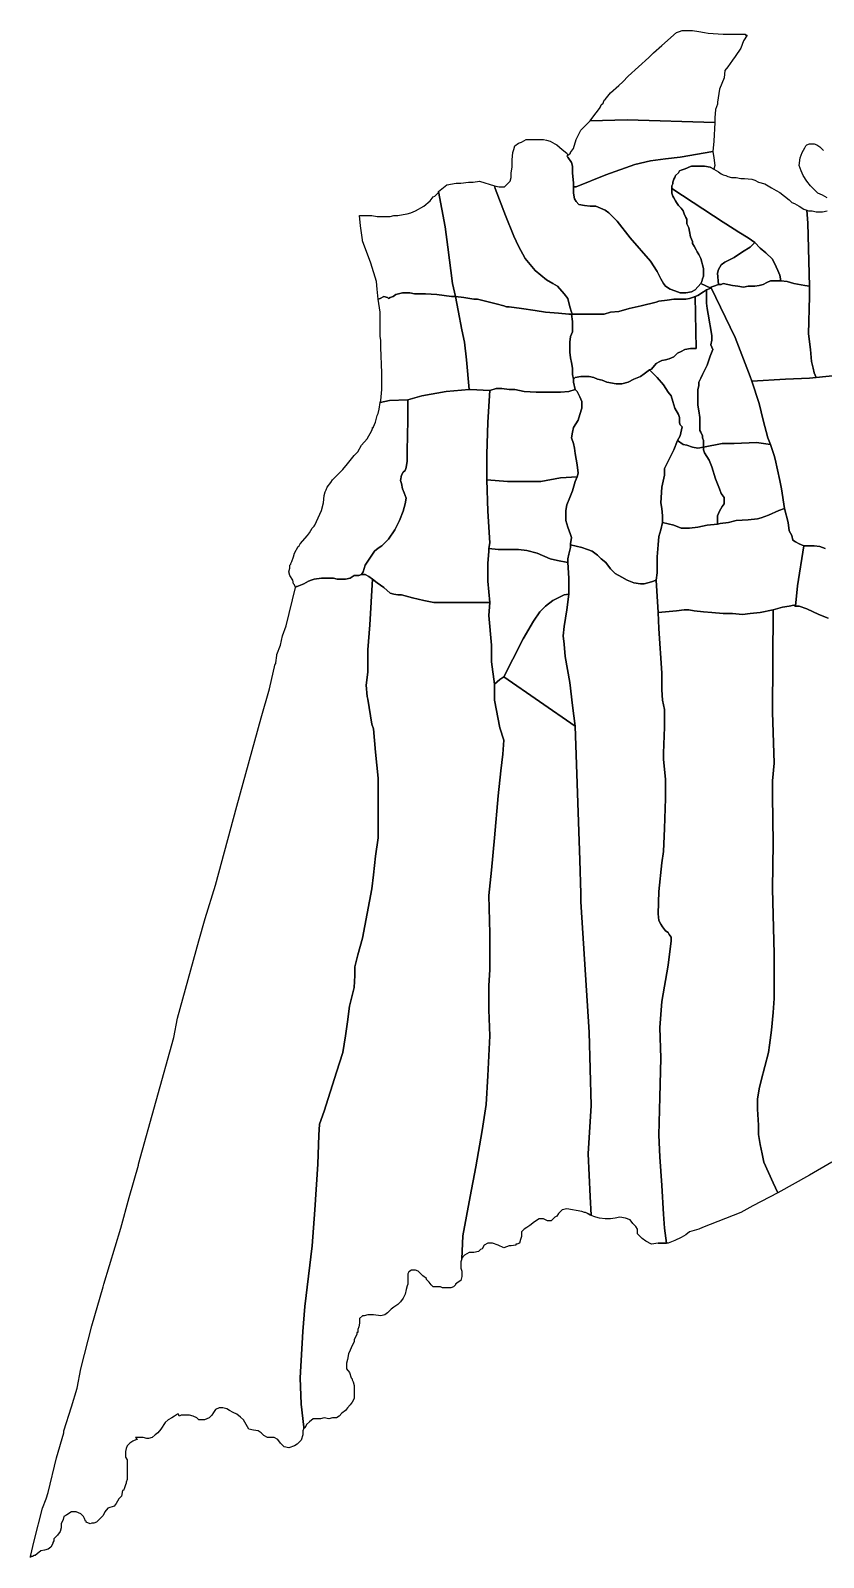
# Model space of a CAD drawing. Extents: x 50 to 241, y 15 to 190.
# Drawn here: x 50.5 to 122.7, y 15.1 to 154.2 of the extents above; entities that cross this region are included whole.
import ezdxf

# ---------------------------------------------------------------- set-up
doc = ezdxf.new("R2010")
doc.units = 0
doc.layers.add('URANGA', color=7, linetype='CONTINUOUS')

msp = doc.modelspace()

# ---------------------------------------------------------------- linework, layer by layer
at = {"layer": 'URANGA', "color": 2}
for points in [[(112.780466, 145.789248), (112.695796, 144.095749), (112.611126, 143.164327), (109.647676, 142.656278), (108.292953, 142.486927), (106.938233, 142.317579), (105.498844, 141.978881), (102.874075, 141.047456), (100.164632, 139.946683), (99.910621, 139.946683), (99.910621, 140.285382), (99.825951, 141.216807), (99.825951, 141.80953), (99.741281, 142.148228), (99.402604, 142.656278), (99.317933, 142.740951), (99.402604, 142.825629), (99.656614, 142.994976), (99.656614, 143.079653), (99.910621, 143.418352), (100.164632, 144.2651), (100.587983, 145.111847), (101.011334, 145.535223), (101.434681, 145.958595), (104.821482, 146.043273), (112.780466, 145.789248), (104.821482, 146.043273), (101.434681, 145.958595), (101.688692, 146.297297), (102.281383, 147.059368), (102.366053, 147.228719), (102.450724, 147.39807), (102.620064, 147.567417), (102.704734, 147.821442), (102.789404, 147.906116), (103.297422, 148.498842), (104.059454, 149.176239), (104.398135, 149.514937), (104.906152, 150.022987), (106.768893, 151.716482), (107.192244, 152.139858), (107.954276, 152.817258), (109.308995, 154.002705), (109.563006, 154.087378), (109.817016, 154.172056), (110.071023, 154.172056), (110.409704, 154.172056), (110.748385, 154.172056), (111.341076, 154.087378), (111.849094, 154.002705), (112.187775, 153.918031), (113.542494, 153.833354), (114.219856, 153.833354), (114.727877, 153.833354), (115.066554, 153.833354), (115.574576, 153.833354), (115.574576, 153.74868), (115.743916, 153.74868), (115.405235, 153.240631), (115.151225, 152.563234), (114.643207, 151.80116), (114.389196, 151.462461), (113.965845, 150.869735), (113.711835, 150.531036), (113.627165, 149.853639), (113.203817, 148.837541), (113.034477, 147.652094), (113.034477, 147.482743), (112.865136, 146.974694), (112.780466, 146.21262), (112.780466, 145.789248)], [(99.402604, 142.825629), (99.317933, 142.740951), (99.402604, 142.656278), (99.741281, 142.148228), (99.825951, 141.80953), (99.825951, 141.216807), (99.910621, 140.285382), (99.910621, 139.946683), (99.910621, 139.35396), (99.995291, 138.845911), (100.164632, 138.591886), (100.418642, 138.337862), (100.926664, 138.253188), (101.434681, 138.168514), (101.942702, 138.168514), (102.366053, 137.999163), (102.789404, 137.829812), (103.128082, 137.575787), (103.890113, 136.813717), (105.075493, 135.289569), (106.938233, 133.172697), (107.530925, 132.241276), (107.869605, 131.563876), (108.123616, 131.140503), (108.292953, 130.886479), (108.716304, 130.632454), (109.139655, 130.463103), (109.647676, 130.293756), (110.155694, 130.293756), (110.663715, 130.378429), (111.002396, 130.547777), (111.510417, 131.140503), (112.441785, 130.717128), (112.018434, 130.547777), (111.764424, 130.378429), (111.256406, 130.039731), (111.002396, 129.955054), (110.748385, 129.87038), (110.494374, 129.785706), (110.155694, 129.701029), (109.901683, 129.701029), (109.647676, 129.701029), (109.054985, 129.701029), (108.462293, 129.616355), (107.700265, 129.531681), (107.446255, 129.447004), (106.091535, 129.108306), (104.990822, 128.854281), (104.059454, 128.600256), (103.297422, 128.515583), (102.704734, 128.346232), (102.281383, 128.346232), (100.418642, 128.346232), (99.825951, 128.346232), (99.741281, 128.515583), (99.571944, 129.023632), (99.402604, 129.785706), (99.063923, 130.209078), (98.471232, 130.886479), (98.047881, 131.140503), (97.455193, 131.479202), (96.43915, 132.32595), (95.507782, 133.426722), (94.91509, 134.527495), (94.491743, 135.45892), (93.729711, 137.321763), (92.798343, 139.777336), (92.713672, 140.031357), (93.13702, 139.946683), (93.645041, 139.946683), (94.068392, 140.370059), (94.153062, 140.454733), (94.237732, 140.793431), (94.237732, 141.216807), (94.322403, 141.724856), (94.322403, 142.402253), (94.407073, 143.079653), (94.491743, 143.333678), (94.57641, 143.672377), (94.91509, 143.926401), (95.169101, 144.011075), (95.592452, 144.2651), (96.26981, 144.2651), (96.947172, 144.2651), (97.031842, 144.2651), (97.201182, 144.2651), (97.455193, 144.180426), (97.793873, 144.095749), (98.217221, 143.841724), (98.386561, 143.75705), (98.894582, 143.333678), (99.317933, 142.994976), (99.402604, 142.825629)], [(123.025539, 138.930585), (122.602188, 139.184609), (122.178837, 139.35396), (121.840156, 139.692659), (121.501479, 140.031357), (121.162798, 140.454733), (120.824117, 140.962782), (120.654777, 141.386154), (120.570106, 141.640179), (120.485436, 141.894204), (120.570106, 142.571604), (120.739447, 143.079653), (120.993457, 143.503026), (121.078128, 143.672377), (121.162798, 143.75705), (121.416808, 143.841724), (121.586149, 143.841724), (121.840156, 143.841724), (122.094166, 143.75705), (122.348177, 143.587703), (122.686858, 143.249001)], [(112.695796, 141.555505), (112.357115, 141.724856), (111.849094, 141.80953), (111.595087, 141.80953), (111.341076, 141.80953), (111.002396, 141.80953), (110.663715, 141.80953), (110.409704, 141.724856), (110.240364, 141.640179), (109.986353, 141.555505), (109.732346, 141.470832), (109.563006, 141.386154), (109.478336, 141.216807), (109.224325, 140.962782), (109.139655, 140.793431), (109.054985, 140.624084), (108.970314, 140.370059), (108.970314, 140.200708), (108.885644, 140.031357), (108.885644, 139.777336), (108.885644, 139.607985), (108.885644, 139.35396), (108.970314, 139.099936), (109.054985, 138.930585), (109.224325, 138.67656), (109.308995, 138.507212), (109.478336, 138.253188), (109.732346, 137.999163), (109.901683, 137.745138), (109.986353, 137.491114), (110.155694, 137.152415), (110.240364, 136.983064), (110.240364, 136.559692), (110.409704, 136.22099), (110.494374, 135.882292), (110.579045, 135.374242), (110.748385, 134.95087), (110.748385, 134.781519), (110.917725, 134.527495), (111.087066, 134.188796), (111.171736, 134.019445), (111.341076, 133.765421), (111.425747, 133.596073), (111.510417, 133.426722), (111.595087, 133.088024), (111.679754, 132.833999), (111.764424, 132.495301), (111.764424, 132.241276), (111.764424, 132.071925), (111.764424, 131.8179), (111.679754, 131.563876), (111.595087, 131.309851), (111.510417, 131.140503), (111.002396, 130.547777), (110.663715, 130.378429), (110.155694, 130.293756), (109.647676, 130.293756), (109.139655, 130.463103), (108.716304, 130.632454), (108.292953, 130.886479), (108.123616, 131.140503), (107.869605, 131.563876), (107.530925, 132.241276), (106.938233, 133.172697), (105.075493, 135.289569), (103.890113, 136.813717), (103.128082, 137.575787), (102.789404, 137.829812), (102.366053, 137.999163), (101.942702, 138.168514), (101.434681, 138.168514), (100.926664, 138.253188), (100.418642, 138.337861), (100.164632, 138.591886), (99.995292, 138.845911), (99.910621, 139.35396), (99.910621, 139.946683), (100.164632, 139.946683), (102.874075, 141.047456), (105.498844, 141.978881), (106.938233, 142.317579), (108.292953, 142.486927), (109.647676, 142.656278), (112.611126, 143.164327), (112.695796, 142.571604), (112.780466, 141.894204), (112.695796, 141.555505)], [(92.713672, 140.031357), (92.798343, 139.777336), (93.729711, 137.321763), (94.491743, 135.45892), (94.91509, 134.527495), (95.507782, 133.426722), (96.43915, 132.32595), (97.455193, 131.479202), (98.047881, 131.140503), (98.471232, 130.886479), (99.063923, 130.209078), (99.402604, 129.785706), (99.571944, 129.023632), (99.741281, 128.515583), (99.825951, 128.346232), (99.741281, 128.346232), (99.487274, 128.346232), (98.555902, 128.430909), (97.370523, 128.515583), (96.43915, 128.684934), (95.169101, 128.854281), (94.068392, 129.023632), (93.814381, 129.023632), (93.560371, 129.108306), (92.883009, 129.277657), (91.52829, 129.616355), (91.189609, 129.701029), (90.850932, 129.701029), (89.91956, 129.87038), (89.157531, 129.955054), (88.903521, 131.140503), (88.48017, 134.442821), (88.226159, 136.305667), (87.633471, 139.523311), (87.633471, 139.438634), (87.633471, 139.523311), (88.3955, 140.116034), (89.242202, 140.285382), (89.665549, 140.285382), (90.342911, 140.370059), (90.766261, 140.370059), (91.358949, 140.454733), (92.713672, 140.031357)], [(112.695796, 141.555505), (113.119147, 141.301481), (113.373154, 141.13213), (113.542494, 141.047456), (113.796505, 140.962782), (113.965845, 140.878108), (114.304526, 140.793431), (114.727877, 140.793431), (115.151225, 140.708757), (115.489905, 140.708757), (116.167267, 140.624084), (116.421277, 140.539406), (116.759955, 140.370059), (117.352646, 140.200708), (117.945337, 139.86201), (118.368688, 139.607985), (118.707366, 139.438634), (119.130717, 139.099936), (119.554068, 138.761237), (119.808078, 138.507212), (120.062089, 138.422539), (120.485436, 138.168514), (120.908787, 137.914489), (121.162798, 137.829812), (121.247468, 136.644366), (121.416808, 130.886479), (120.993457, 130.971152), (119.977419, 131.140503), (119.384727, 131.309851), (118.792036, 131.394528), (118.707366, 131.902574), (118.538025, 132.32595), (118.368688, 132.664648), (118.030008, 133.342048), (117.437316, 133.934771), (116.929295, 134.358147), (116.421277, 134.866193), (115.828586, 135.289569), (114.981888, 135.797618), (113.796505, 136.559692), (113.542494, 136.72904), (110.833055, 138.507212), (108.885644, 139.777336), (108.885644, 140.031357), (108.970314, 140.200708), (108.970314, 140.370059), (109.054985, 140.624084), (109.139655, 140.793431), (109.224325, 140.962782), (109.478336, 141.216807), (109.563006, 141.386154), (109.732346, 141.470832), (109.986353, 141.555505), (110.240364, 141.640179), (110.409704, 141.724856), (110.663715, 141.80953), (111.002396, 141.80953), (111.341076, 141.80953), (111.595087, 141.80953), (111.849094, 141.80953), (112.357115, 141.724856), (112.695796, 141.555505)], [(89.157531, 129.955054), (89.072861, 129.955054), (88.818851, 129.955054), (87.464131, 130.124405), (86.448089, 130.209078), (85.43205, 130.209078), (85.008699, 130.293756), (84.670018, 130.293756), (84.331341, 130.293756), (83.99266, 130.209078), (83.738649, 130.124405), (83.484639, 129.955054), (83.230628, 129.87038), (83.061288, 129.785706), (82.976618, 129.87038), (82.637937, 129.955054), (82.29926, 129.785706), (82.129919, 129.701029), (82.045249, 130.632454), (81.960579, 131.309851), (81.452558, 133.00335), (80.690529, 135.035544), (80.690529, 135.120218), (80.521189, 136.390341), (80.436519, 137.321763), (80.521189, 137.321763), (80.85987, 137.321763), (81.113877, 137.321763), (81.537228, 137.321763), (82.045249, 137.237089), (82.55327, 137.237089), (83.230628, 137.237089), (83.569309, 137.321763), (83.90799, 137.321763), (84.416007, 137.40644), (84.754688, 137.491114), (85.093369, 137.575787), (85.51672, 137.745138), (86.278748, 138.168514), (86.87144, 138.67656), (87.12545, 139.015262), (87.294791, 139.099936), (87.633471, 139.438634), (87.633471, 139.523311), (88.226159, 136.305667), (88.48017, 134.442821), (88.903521, 131.140503), (89.157531, 129.955054), (89.411542, 128.684934), (89.750219, 126.906761), (90.00423, 125.805988), (90.17357, 124.197166), (90.427581, 121.487572), (88.310829, 121.318221), (86.109408, 120.894849), (84.839358, 120.556151), (83.145958, 120.471473), (82.29926, 120.302126), (82.38393, 120.471473), (82.4686, 121.487572), (82.4686, 121.741597), (82.4686, 122.927043), (82.4686, 123.01172), (82.38393, 125.297939), (82.38393, 125.382613), (82.38393, 125.975339), (82.29926, 126.314038), (82.29926, 128.515583), (82.129919, 129.701029), (82.29926, 129.785706), (82.637937, 129.955054), (82.976618, 129.87038), (83.061288, 129.785706), (83.230628, 129.87038), (83.484639, 129.955054), (83.738649, 130.124405), (83.99266, 130.209078), (84.331341, 130.293756), (84.670018, 130.293756), (85.008699, 130.293756), (85.43205, 130.209078), (86.448089, 130.209078), (87.464131, 130.124405), (88.818851, 129.955054), (89.072861, 129.955054), (89.157531, 129.955054)], [(116.421277, 134.866193), (116.336607, 134.781519), (115.997927, 134.442821), (115.320565, 134.019445), (114.558537, 133.511396), (113.711835, 133.088024), (113.373154, 132.833999), (113.119147, 132.410623), (113.034477, 132.071925), (113.119147, 131.055826), (112.695796, 130.886479), (112.441785, 130.801801), (112.441785, 130.717128), (111.510417, 131.140503), (111.595087, 131.309851), (111.679754, 131.563876), (111.764424, 131.8179), (111.764424, 132.071925), (111.764424, 132.241276), (111.764424, 132.495301), (111.679754, 132.833999), (111.595087, 133.088024), (111.510417, 133.426722), (111.425747, 133.596073), (111.341076, 133.765421), (111.171736, 134.019445), (111.087066, 134.188796), (110.917725, 134.527495), (110.748385, 134.781519), (110.748385, 134.95087), (110.579045, 135.374242), (110.494374, 135.882292), (110.409704, 136.22099), (110.240364, 136.559692), (110.240364, 136.983064), (110.155694, 137.152415), (109.986353, 137.491114), (109.901683, 137.745138), (109.732346, 137.999163), (109.478336, 138.253188), (109.308995, 138.507212), (109.224325, 138.67656), (109.054985, 138.930585), (108.970314, 139.099936), (108.885644, 139.35396), (108.885644, 139.607985), (108.885644, 139.777336), (110.833055, 138.507212), (113.542494, 136.72904), (113.796505, 136.559692), (114.981888, 135.797618), (115.828586, 135.289569), (116.421277, 134.866193)], [(123.787567, 122.757696), (122.009496, 122.588345), (121.840156, 123.01172), (121.755489, 123.435092), (121.586149, 124.027815), (121.501479, 125.128591), (121.332138, 126.568062), (121.416808, 129.955054), (121.416808, 130.886479), (121.247468, 136.644366), (121.162798, 137.829812), (121.332138, 137.745138), (121.670819, 137.745138), (122.009496, 137.660465), (122.348177, 137.660465), (122.602188, 137.660465), (123.025539, 137.745138)], [(118.792036, 131.394528), (118.284018, 131.394528), (118.030008, 131.394528), (117.860667, 131.394528), (117.521986, 131.225177), (117.183306, 131.055826), (116.844625, 130.971152), (116.421277, 130.886479), (115.828586, 130.886479), (115.405235, 130.801801), (114.897218, 130.886479), (114.389196, 130.971152), (113.965845, 131.055826), (113.542494, 131.140503), (113.373154, 131.055826), (113.119147, 131.055826), (113.034477, 132.071925), (113.119147, 132.410623), (113.373154, 132.833999), (113.711835, 133.088024), (114.558537, 133.511396), (115.320565, 134.019445), (115.997927, 134.442821), (116.336607, 134.781519), (116.421277, 134.866193), (116.929295, 134.358147), (117.437316, 133.934771), (118.030008, 133.342048), (118.368688, 132.664648), (118.538025, 132.32595), (118.707366, 131.902574), (118.792036, 131.394528)], [(116.167267, 122.249646), (116.844625, 120.217449), (117.183306, 118.693304), (117.606657, 117.084482), (117.860667, 116.491759), (116.590618, 116.661106), (114.558537, 116.576433), (113.457824, 116.576433), (111.764424, 116.237734), (111.764424, 116.576433), (111.764424, 116.830457), (111.679754, 117.084482), (111.679754, 117.253833), (111.510417, 117.592531), (111.425747, 117.761879), (111.425747, 118.269928), (111.425747, 118.947329), (111.341076, 119.540052), (111.256406, 120.048101), (111.256406, 120.725498), (111.256406, 121.487572), (111.341076, 121.82627), (111.341076, 122.164972), (111.425747, 122.33432), (111.510417, 122.503671), (111.679754, 122.842369), (112.103105, 123.689117), (112.357115, 124.535865), (112.611126, 125.128591), (112.441785, 125.551964), (112.526456, 125.975339), (112.526456, 126.398711), (112.187775, 128.346232), (112.103105, 128.854281), (112.018434, 129.362331), (112.018434, 129.87038), (112.018434, 130.547777), (112.441785, 130.717128), (112.441785, 130.801801), (114.643207, 126.229364), (115.997926, 122.673018), (116.167267, 122.249646)], [(118.792036, 131.394528), (119.384727, 131.309851), (119.977419, 131.140503), (120.993457, 130.971152), (121.416808, 130.886479), (121.416808, 129.955054), (121.332138, 126.568062), (121.501479, 125.128591), (121.586149, 124.027815), (121.755489, 123.435092), (121.840156, 123.01172), (122.009496, 122.588345), (121.416808, 122.503671), (119.215387, 122.418997), (116.167267, 122.249646), (115.997927, 122.673018), (114.643207, 126.229364), (112.441785, 130.801801), (112.695796, 130.886479), (113.119147, 131.055826), (113.373154, 131.055826), (113.542494, 131.140503), (113.965845, 131.055826), (114.389196, 130.971152), (114.897217, 130.886479), (115.405235, 130.801801), (115.828586, 130.886479), (116.421277, 130.886479), (116.844625, 130.971152), (117.183306, 131.055826), (117.521986, 131.225177), (117.860667, 131.394528), (118.030008, 131.394528), (118.284018, 131.394528), (118.792036, 131.394528)], [(99.741281, 128.346232), (99.825951, 127.668835), (99.825951, 126.73741), (99.656614, 126.314038), (99.571944, 125.805988), (99.571944, 125.382613), (99.571944, 124.874567), (99.656614, 124.366517), (99.741281, 123.943142), (99.825951, 123.435092), (99.825951, 122.842369), (99.910621, 122.418997), (99.910621, 122.164972), (100.079962, 121.487572), (99.487274, 121.318221), (98.725242, 121.233547), (97.793873, 121.233547), (96.523821, 121.233547), (95.423112, 121.318221), (94.57641, 121.487572), (94.068392, 121.487572), (93.39103, 121.572246), (92.883009, 121.572246), (92.290321, 121.402898), (90.512251, 121.487572), (90.427581, 121.487572), (90.17357, 124.197166), (90.00423, 125.805988), (89.750219, 126.906761), (89.411542, 128.684934), (89.157531, 129.955054), (89.91956, 129.87038), (90.850932, 129.701029), (91.189609, 129.701029), (91.52829, 129.616355), (92.883009, 129.277657), (93.560371, 129.108306), (93.814381, 129.023632), (94.068392, 129.023632), (95.169101, 128.854281), (96.43915, 128.684934), (97.370523, 128.515583), (98.555902, 128.430909), (99.487274, 128.346232), (99.741281, 128.346232), (99.741281, 128.346232)], [(106.853563, 123.265745), (106.345546, 122.927043), (106.006865, 122.673018), (105.414173, 122.418997), (104.906152, 122.164972), (104.313464, 121.995621), (103.805443, 121.995621), (102.958745, 122.164972), (102.535394, 122.33432), (102.112043, 122.418997), (101.773362, 122.588345), (101.350015, 122.673018), (100.926664, 122.673018), (100.587983, 122.673018), (100.079962, 122.588345), (99.910621, 122.418997), (99.825951, 122.842369), (99.825951, 123.435092), (99.741281, 123.943142), (99.656614, 124.366517), (99.571944, 124.874567), (99.571944, 125.382613), (99.571944, 125.805988), (99.656614, 126.314038), (99.825951, 126.73741), (99.825951, 127.668835), (99.741281, 128.346232), (99.825951, 128.346232), (100.418642, 128.346232), (102.281383, 128.346232), (102.704734, 128.346232), (103.297422, 128.515583), (104.059454, 128.600256), (104.990822, 128.854281), (106.091535, 129.108306), (107.446255, 129.447004), (107.700265, 129.531681), (108.462293, 129.616355), (109.054985, 129.701029), (109.647676, 129.701029), (109.901683, 129.701029), (110.155694, 129.701029), (110.494374, 129.785706), (110.748385, 129.87038), (111.002396, 129.955054), (111.087066, 125.213265), (110.917725, 125.213265), (110.579045, 125.213265), (110.071023, 125.128592), (109.732346, 124.959241), (109.393665, 124.78989), (109.054985, 124.451191), (108.631634, 124.28184), (108.292953, 124.197166), (107.954276, 124.112493), (107.784935, 124.027815), (107.446255, 123.858468), (107.022904, 123.350419), (106.853563, 123.265745)], [(111.764424, 116.237734), (111.256406, 116.153057), (110.748385, 116.237734), (110.240364, 116.407082), (109.901683, 116.491759), (109.393665, 116.830457), (109.647676, 117.253833), (109.817016, 118.100581), (109.647676, 118.269928), (109.563006, 118.439279), (109.563006, 118.947329), (109.478336, 119.201353), (109.139655, 119.794076), (108.970314, 120.3868), (108.800974, 120.894849), (108.546963, 121.233547), (108.123616, 121.910948), (107.530925, 122.588345), (106.853563, 123.265745), (107.022904, 123.350419), (107.446254, 123.858468), (107.784935, 124.027815), (107.954276, 124.112493), (108.292953, 124.197166), (108.631634, 124.28184), (109.054985, 124.451191), (109.393665, 124.78989), (109.732346, 124.959241), (110.071023, 125.128591), (110.579045, 125.213265), (110.917725, 125.213265), (111.087066, 125.213265), (111.002396, 129.955054), (111.256406, 130.039731), (111.764424, 130.378429), (112.018434, 130.547777), (112.018434, 129.87038), (112.018434, 129.362331), (112.103105, 128.854281), (112.187775, 128.346232), (112.526456, 126.398711), (112.526456, 125.975339), (112.441785, 125.551964), (112.611126, 125.128591), (112.357115, 124.535865), (112.103105, 123.689117), (111.679754, 122.842369), (111.510417, 122.503671), (111.425747, 122.33432), (111.341076, 122.164972), (111.341076, 121.82627), (111.256406, 121.487572), (111.256406, 120.725498), (111.256406, 120.048101), (111.341076, 119.540052), (111.425747, 118.947329), (111.425747, 118.269928), (111.425747, 117.761879), (111.510417, 117.592531), (111.679754, 117.253833), (111.679754, 117.084482), (111.764424, 116.830457), (111.764424, 116.576433), (111.764424, 116.237734), (111.764424, 115.98371), (111.849094, 115.729685), (112.272445, 115.052284), (112.526456, 114.459561), (112.865136, 113.358789), (113.203817, 112.427367), (113.373154, 112.003992), (113.627165, 111.665293), (113.627165, 111.411269), (113.627165, 111.07257), (113.457824, 110.818545), (113.203817, 110.39517), (113.034477, 109.971798), (113.034477, 109.463748), (113.034477, 109.209724), (112.103105, 109.12505), (111.256406, 108.955699), (110.494374, 108.871025), (110.240364, 108.871025), (109.732346, 108.871025), (109.054985, 109.12505), (108.038946, 109.379071), (108.038946, 109.548422), (108.038946, 109.971798), (107.954276, 110.649194), (107.869605, 111.157244), (107.954276, 112.596715), (108.208283, 113.697487), (108.208283, 114.290214), (108.631634, 115.136962), (109.054985, 115.98371), (109.393665, 116.830457), (109.901683, 116.491759), (110.240364, 116.407082), (110.748385, 116.237734), (111.256406, 116.153057), (111.764424, 116.237734)], [(109.393665, 116.830457), (109.054985, 115.98371), (108.631634, 115.136962), (108.208283, 114.290214), (108.208283, 113.697487), (107.954276, 112.596715), (107.869605, 111.157244), (107.954276, 110.649194), (108.038946, 109.971798), (108.038946, 109.548422), (108.038946, 109.379071), (107.869605, 108.701674), (107.700265, 108.108951), (107.615595, 107.346877), (107.530925, 106.246104), (107.530925, 104.806634), (107.446255, 104.129233), (107.022904, 103.959886), (106.684223, 103.875209), (106.345546, 103.790535), (106.006865, 103.790535), (105.414173, 103.875209), (104.821482, 104.129233), (104.313464, 104.383258), (103.720773, 104.721956), (103.297422, 105.145332), (102.874075, 105.738055), (102.450724, 106.076754), (102.112043, 106.415455), (101.604022, 106.754154), (101.180674, 106.923501), (100.672653, 107.092852), (99.656614, 107.346877), (99.656614, 107.431551), (99.741281, 108.024274), (99.656614, 108.278299), (99.402604, 108.955699), (99.233263, 109.548422), (99.233263, 109.971798), (99.233263, 110.479847), (99.317933, 110.987893), (99.571944, 111.665293), (99.825951, 112.258016), (100.079962, 113.104764), (100.249302, 113.52814), (100.333972, 113.866838), (100.249302, 114.628912), (100.079962, 115.645011), (99.995292, 116.153057), (99.910621, 116.576433), (99.741281, 117.084482), (99.825951, 117.592531), (99.910621, 118.015904), (100.333972, 118.693304), (100.503313, 119.201353), (100.672653, 119.794076), (100.672653, 120.3868), (100.503313, 120.810175), (100.249302, 121.318221), (100.079962, 121.487572), (99.910621, 122.164972), (99.910621, 122.418997), (100.079962, 122.588345), (100.587983, 122.673018), (100.926664, 122.673018), (101.350015, 122.673018), (101.773362, 122.588345), (102.112043, 122.418997), (102.535394, 122.33432), (102.958745, 122.164972), (103.805443, 121.995621), (104.313464, 121.995621), (104.906152, 122.164972), (105.414173, 122.418997), (106.006865, 122.673018), (106.345545, 122.927043), (106.853563, 123.265745), (107.530925, 122.588345), (108.123616, 121.910948), (108.546963, 121.233547), (108.800974, 120.894849), (108.970314, 120.3868), (109.139655, 119.794076), (109.478336, 119.201353), (109.563006, 118.947329), (109.563006, 118.439279), (109.647676, 118.269928), (109.817016, 118.100581), (109.647676, 117.253833), (109.393665, 116.830457)], [(122.856198, 107.008179), (122.348177, 107.177526), (121.840156, 107.262203), (121.332138, 107.262203), (121.078128, 107.262203), (120.908787, 107.262203), (120.485436, 107.431551), (120.146755, 107.600902), (119.892748, 107.770253), (119.808078, 108.193625), (119.554068, 108.617), (119.469397, 109.379071), (119.130717, 110.649194), (118.876706, 112.427367), (118.707366, 113.189441), (118.284018, 115.136962), (118.199348, 115.47566), (117.860667, 116.491759), (117.606657, 117.084482), (117.183306, 118.693304), (116.844625, 120.217449), (116.167267, 122.249646), (119.215387, 122.418997), (121.416808, 122.503671), (122.009496, 122.588345), (123.787567, 122.757696)], [(92.290321, 121.402898), (92.120981, 118.523953), (92.036311, 115.560334), (92.036311, 113.782165), (92.036311, 113.274115), (92.120981, 110.39517), (92.290321, 107.516228), (92.205651, 107.008179), (92.205651, 106.754154), (92.120981, 105.653381), (92.120981, 104.04456), (92.290321, 102.097039), (91.7823, 102.097039), (90.935602, 102.097039), (90.17357, 102.097039), (89.411542, 102.097039), (88.64951, 102.097039), (87.887478, 102.097039), (87.21012, 102.097039), (86.278748, 102.266387), (85.262709, 102.520411), (84.246671, 102.774436), (83.90799, 102.774436), (83.569309, 102.85911), (83.230628, 102.943787), (82.637937, 103.451836), (82.045249, 103.875209), (81.621898, 104.213907), (81.283217, 104.467932), (80.944537, 104.637283), (80.605859, 104.637283), (80.7752, 104.891307), (80.944537, 105.48403), (81.537228, 106.415455), (81.791239, 106.754154), (81.960579, 106.923501), (82.214589, 107.092852), (82.4686, 107.262203), (83.061288, 107.854926), (83.653979, 108.701674), (84.07733, 109.548422), (84.416007, 110.39517), (84.585348, 111.07257), (84.670018, 111.58062), (84.500678, 112.088665), (84.331341, 112.427367), (84.246671, 112.935417), (84.162, 113.189441), (84.246671, 113.697487), (84.416007, 113.951512), (84.585348, 114.120863), (84.670018, 114.374888), (84.754688, 114.967611), (84.754688, 115.899036), (84.839358, 118.693304), (84.839358, 120.556151), (86.109408, 120.894849), (88.310829, 121.318221), (90.427581, 121.487572), (90.512251, 121.487572), (92.290321, 121.402898)], [(100.079962, 121.487572), (100.249302, 121.318221), (100.503313, 120.810175), (100.672653, 120.3868), (100.672653, 119.794076), (100.503313, 119.201353), (100.333972, 118.693304), (99.910621, 118.015904), (99.825951, 117.592531), (99.741281, 117.084482), (99.910621, 116.576433), (99.995292, 116.153057), (100.079962, 115.645011), (100.249302, 114.628912), (100.333972, 113.866838), (100.249302, 113.52814), (98.725242, 113.443463), (96.947172, 113.104764), (95.253771, 113.104764), (93.899052, 113.104764), (92.036311, 113.274115), (92.036311, 113.782165), (92.036311, 115.560334), (92.120981, 118.523953), (92.290321, 121.402898), (92.883009, 121.572246), (93.39103, 121.572246), (94.068392, 121.487572), (94.57641, 121.487572), (95.423112, 121.318221), (96.523821, 121.233547), (97.793874, 121.233547), (98.725242, 121.233547), (99.487274, 121.318221), (100.079962, 121.487572)], [(80.605859, 104.637283), (80.351849, 104.552609), (79.928498, 104.552609), (79.589817, 104.298584), (79.16647, 104.213907), (78.912459, 104.213907), (78.658448, 104.213907), (78.404438, 104.213907), (78.065757, 104.298584), (77.557736, 104.298584), (76.965048, 104.298584), (76.287686, 104.213907), (76.033676, 104.129233), (75.779669, 104.044559), (75.356318, 103.790535), (74.763626, 103.53651), (74.678956, 103.53651), (74.594286, 103.451836), (74.509616, 103.705861), (74.424946, 103.790535), (74.340275, 104.129233), (74.086268, 104.552609), (74.001598, 104.891307), (74.086268, 105.230006), (74.086268, 105.48403), (74.170935, 105.568704), (74.170935, 105.653381), (74.255605, 105.822729), (74.424946, 106.246104), (74.509616, 106.584803), (74.848297, 107.177526), (74.932967, 107.262203), (75.017637, 107.431551), (75.694999, 108.193625), (75.864335, 108.447649), (76.118346, 108.871025), (76.287686, 109.040373), (76.372357, 109.12505), (76.965048, 110.479847), (77.134388, 111.157244), (77.219059, 111.834644), (77.303729, 112.173343), (77.388399, 112.34269), (77.473069, 112.596715), (77.811746, 113.02009), (77.981087, 113.274115), (78.489108, 113.782165), (78.912459, 114.205537), (79.335806, 114.713586), (79.928498, 115.47566), (80.267179, 115.814359), (80.605859, 116.407082), (81.113877, 116.999808), (81.537228, 117.761879), (81.621898, 117.93123), (81.621898, 118.015904), (81.706568, 118.015904), (81.706568, 118.100581), (81.875909, 118.523953), (82.045249, 119.116676), (82.129919, 119.286027), (82.214589, 119.709403), (82.29926, 120.302126), (83.145958, 120.471473), (84.839358, 120.556151), (84.839358, 118.693304), (84.754688, 115.899036), (84.754688, 114.967611), (84.670018, 114.374888), (84.585348, 114.120863), (84.416007, 113.951512), (84.246671, 113.697487), (84.162, 113.189441), (84.246671, 112.935417), (84.331341, 112.427367), (84.500678, 112.088665), (84.670018, 111.58062), (84.585348, 111.07257), (84.416007, 110.39517), (84.07733, 109.548422), (83.653979, 108.701674), (83.061288, 107.854926), (82.4686, 107.262203), (82.214589, 107.092852), (81.960579, 106.923501), (81.791238, 106.754154), (81.537228, 106.415455), (80.944537, 105.48403), (80.7752, 104.891307), (80.605859, 104.637283)], [(117.860667, 116.491759), (118.199348, 115.47566), (118.284018, 115.136962), (118.707366, 113.189441), (118.876706, 112.427367), (119.130717, 110.649194), (118.622695, 110.479847), (117.691327, 110.056471), (117.013965, 109.802447), (116.675288, 109.717773), (115.828586, 109.633096), (114.727877, 109.548422), (114.050516, 109.379071), (113.288487, 109.294397), (113.034477, 109.209724), (113.034477, 109.463748), (113.034477, 109.971798), (113.203817, 110.39517), (113.457824, 110.818545), (113.627165, 111.07257), (113.627165, 111.411269), (113.627165, 111.665293), (113.373154, 112.003992), (113.203817, 112.427367), (112.865136, 113.358789), (112.526456, 114.459561), (112.272445, 115.052284), (111.849094, 115.729685), (111.764424, 115.98371), (111.764424, 116.237734), (113.457824, 116.576433), (114.558537, 116.576433), (116.590618, 116.661106), (117.860667, 116.491759)], [(99.656614, 107.346877), (99.656614, 107.092852), (99.487274, 106.500129), (99.402604, 106.076754), (99.402604, 105.738055), (98.471232, 105.907406), (97.793873, 106.076754), (96.608491, 106.584803), (95.677122, 106.838828), (94.91509, 106.923501), (94.237732, 106.923501), (93.05235, 106.923501), (92.205651, 107.008179), (92.290321, 107.516228), (92.120981, 110.39517), (92.036311, 113.274115), (93.899052, 113.104764), (95.253771, 113.104764), (96.947172, 113.104764), (98.725242, 113.443463), (100.249302, 113.52814), (100.079962, 113.104764), (99.825951, 112.258016), (99.571944, 111.665293), (99.317933, 110.987893), (99.233263, 110.479847), (99.233263, 109.971798), (99.233263, 109.548422), (99.402604, 108.955699), (99.656614, 108.278299), (99.741281, 108.024274), (99.656614, 107.431551), (99.656614, 107.346877)], [(120.908787, 107.262203), (120.316096, 103.621184), (120.146755, 101.758337), (119.977419, 101.843014), (119.554068, 101.758337), (118.961376, 101.673664), (118.114678, 101.419639), (116.929295, 101.165614), (115.997926, 101.08094), (115.320565, 100.996267), (114.389196, 101.08094), (113.542494, 101.08094), (112.526456, 101.165614), (111.764424, 101.250291), (110.917725, 101.334965), (110.409704, 101.419639), (109.986353, 101.419639), (109.308995, 101.334965), (107.615595, 101.165614), (107.446254, 104.129233), (107.530925, 104.806634), (107.530925, 106.246104), (107.615595, 107.346877), (107.700265, 108.108951), (107.869605, 108.701674), (108.038946, 109.379071), (109.054985, 109.12505), (109.732346, 108.871025), (110.240364, 108.871025), (110.494374, 108.871025), (111.256406, 108.955699), (112.103105, 109.12505), (113.034477, 109.209724), (113.288487, 109.294397), (114.050516, 109.379071), (114.727877, 109.548422), (115.828586, 109.633096), (116.675288, 109.717773), (117.013965, 109.802447), (117.691327, 110.056471), (118.622695, 110.479847), (119.130717, 110.649195), (119.469397, 109.379071), (119.554068, 108.617), (119.808078, 108.193625), (119.892748, 107.770253), (120.146755, 107.600902), (120.485436, 107.431551), (120.908787, 107.262203)], [(107.446254, 104.129233), (107.615595, 101.165614), (107.700265, 99.726143), (107.954276, 95.661752), (107.954276, 94.137603), (108.038946, 93.206182), (108.208283, 92.359434), (108.208283, 90.750612), (108.123616, 88.379716), (108.123616, 87.786993), (108.292953, 86.00882), (108.292953, 84.230651), (108.208283, 81.521057), (108.123616, 79.404185), (107.954276, 78.388087), (107.700265, 75.763169), (107.615595, 73.730972), (107.700265, 73.138249), (107.869605, 72.79955), (108.038946, 72.545526), (108.292953, 72.206827), (108.546963, 72.037476), (108.631634, 71.868125), (108.800974, 71.614101), (108.800974, 71.275402), (108.546963, 69.073857), (107.954276, 65.77154), (107.784935, 63.400644), (107.869605, 60.606376), (107.784935, 57.050033), (107.700265, 53.578365), (107.784935, 51.630845), (107.954276, 49.005924), (108.123616, 46.381003), (108.208283, 45.110883), (108.377623, 43.756086), (108.123616, 43.756086), (107.615595, 43.756086), (107.022904, 43.671409), (106.514882, 43.925434), (106.176205, 44.179458), (105.837524, 44.518157), (105.752854, 44.602834), (105.752854, 45.026206), (105.583514, 45.280231), (105.329503, 45.534255), (105.075493, 45.872954), (104.652145, 46.042305), (104.144124, 46.126979), (103.720773, 46.042305), (103.297422, 45.957631), (103.212752, 45.957631), (102.789404, 45.957631), (102.281383, 46.042305), (101.942702, 46.126979), (101.434681, 46.29633), (101.180674, 46.46568), (101.350015, 46.381003), (101.519351, 46.29633), (101.434681, 47.989825), (101.265344, 51.884869), (101.519351, 56.287959), (101.350015, 62.977272), (100.587983, 74.831744), (100.587983, 75.593818), (100.503313, 78.642111), (100.079962, 90.835286), (99.825951, 92.698133), (99.571944, 94.815004), (99.148593, 97.1859), (99.063923, 98.286672), (98.979253, 99.048743), (99.063923, 99.895494), (99.317933, 101.419639), (99.487274, 102.85911), (99.487274, 104.298584), (99.402604, 105.738055), (99.402604, 106.076754), (99.487274, 106.500129), (99.656614, 107.092852), (99.656614, 107.346877), (100.672653, 107.092852), (101.180674, 106.923501), (101.604022, 106.754154), (102.112043, 106.415455), (102.450724, 106.076754), (102.874075, 105.738055), (103.297422, 105.145332), (103.720773, 104.721956), (104.313464, 104.383258), (104.821482, 104.129233), (105.414173, 103.875209), (106.006865, 103.790535), (106.345546, 103.790535), (106.684223, 103.875209), (107.022904, 103.959886), (107.446255, 104.129233)], [(123.110209, 100.657565), (122.263507, 100.996267), (121.162798, 101.504313), (120.485436, 101.758337), (120.146755, 101.758337), (120.316096, 103.621184), (120.908787, 107.262203), (121.078128, 107.262203), (121.332138, 107.262203), (121.840156, 107.262203), (122.348177, 107.177526), (122.856198, 107.008179)], [(99.402604, 105.738055), (99.487274, 104.298584), (99.487274, 102.85911), (99.063923, 102.774436), (98.047881, 102.266387), (97.370523, 101.758337), (96.862501, 101.250291), (96.26981, 100.40354), (95.338441, 98.794718), (94.407073, 96.931875), (93.560371, 95.323053), (93.22169, 95.069029), (92.713672, 94.645653), (92.459662, 96.67785), (92.459662, 98.201995), (92.205651, 100.911589), (92.290321, 102.097039), (92.120981, 104.044559), (92.120981, 105.653381), (92.205651, 106.754154), (92.205651, 107.008179), (93.05235, 106.923501), (94.237732, 106.923501), (94.91509, 106.923501), (95.677122, 106.838828), (96.608491, 106.584803), (97.793873, 106.076754), (98.471232, 105.907406), (99.402604, 105.738055)], [(81.621898, 104.213907), (81.367888, 100.064842), (81.198547, 97.778623), (81.198547, 95.746425), (81.029207, 94.560979), (81.113877, 93.54488), (81.198547, 93.290856), (81.537228, 91.004637), (81.706568, 90.581261), (81.875909, 88.46439), (82.129919, 86.093498), (82.129919, 83.976626), (82.129919, 82.11378), (82.129919, 80.674309), (81.875909, 78.98081), (81.706568, 77.287314), (81.537228, 76.017194), (80.690529, 71.529427), (80.267179, 70.005279), (80.013168, 68.904506), (80.013168, 68.481134), (80.013168, 68.142436), (79.928498, 67.04166), (79.505147, 65.348164), (79.335806, 63.908693), (79.16647, 62.63857), (78.912459, 61.114425), (78.319768, 59.336252), (77.219059, 55.77991), (76.795708, 54.594464), (76.711037, 53.578365), (76.626367, 50.953444), (76.372357, 46.804379), (76.118346, 43.502061), (75.440988, 37.998195), (75.271648, 35.711977), (75.017637, 31.478234), (75.102307, 29.107342), (75.356318, 26.99047), (75.356318, 26.905797), (75.271648, 26.651772), (75.271648, 26.31307), (75.102307, 25.805024), (74.763626, 25.466322), (74.509616, 25.296975), (74.001598, 25.127624), (73.578247, 25.212298), (73.239566, 25.550999), (72.985556, 25.889698), (72.646875, 26.059045), (72.308198, 26.059045), (72.054187, 26.059045), (71.715507, 26.228396), (71.461496, 26.482421), (71.207485, 26.651772), (70.784134, 26.736446), (70.360787, 26.821119), (70.106776, 27.244495), (69.852766, 27.667867), (69.598755, 27.921892), (69.260074, 28.175917), (68.921397, 28.345268), (68.582716, 28.514619), (68.328706, 28.683966), (67.990025, 28.76864), (67.651344, 28.76864), (67.312663, 28.599292), (67.143327, 28.345268), (66.973986, 28.091243), (66.719976, 27.837218), (66.296625, 27.667867), (65.788603, 27.667867), (65.619263, 27.837218), (65.280586, 28.006569), (64.941905, 28.091243), (64.603224, 28.091243), (64.179873, 28.091243), (64.010533, 28.006569), (63.925863, 28.175917), (63.841196, 28.175917), (63.587185, 28.006569), (63.333175, 27.837218), (62.994494, 27.667867), (62.740484, 27.413843), (62.317133, 26.821119), (62.063126, 26.482421), (61.809115, 26.31307), (61.555104, 26.059045), (61.216424, 25.974372), (61.047083, 25.974372), (60.708402, 26.059045), (60.369725, 26.059045), (60.115715, 26.059045), (60.031044, 26.059045), (60.200385, 25.889698), (60.115715, 25.889698), (59.777034, 25.720347), (59.523023, 25.550999), (59.269013, 25.296975), (59.184342, 25.04295), (59.099672, 24.788925), (59.099672, 24.450227), (59.099672, 24.280876), (59.269013, 24.026851), (59.269013, 23.518802), (59.269013, 23.180103), (59.269013, 22.926079), (59.269013, 22.248678), (59.184342, 21.994654), (59.184342, 21.90998), (59.099672, 21.740633), (59.015002, 21.486608), (58.930332, 21.232583), (58.845662, 21.232583), (58.760995, 20.724534), (58.506984, 20.470509), (58.252974, 20.047133), (58.083633, 19.793109), (57.490942, 19.623761), (57.236931, 19.285063), (57.067595, 18.946361), (56.728914, 18.607663), (56.474903, 18.353638), (56.220893, 18.268964), (56.051552, 18.268964), (55.882212, 18.184287), (55.543531, 18.353638), (55.543531, 18.438312), (55.458861, 18.438312), (55.374191, 18.692336), (55.289524, 18.861687), (55.035513, 19.115712), (54.612163, 19.285063), (54.188812, 19.285063), (53.765461, 19.031038), (53.68079, 18.946361), (53.511454, 18.861687), (53.426783, 18.607663), (53.257443, 18.184287), (53.257443, 17.845588), (53.172773, 17.50689), (52.918762, 17.168192), (52.580081, 16.82949), (52.580081, 16.660142), (52.495411, 16.490791), (52.495411, 16.406118), (52.326071, 16.067419), (52.07206, 15.898068), (51.733383, 15.813394), (51.394702, 15.728717), (51.056021, 15.474692), (50.886681, 15.305345), (50.802011, 15.305345), (50.63267, 15.220671), (50.46333, 15.220671), (50.46333, 15.135994), (50.46333, 15.220671), (50.802011, 16.660142), (51.564043, 19.623761), (51.902723, 20.470509), (52.07206, 21.063232), (52.834092, 24.196202), (53.511454, 26.482421), (53.511454, 26.567095), (53.511454, 26.651772), (54.188812, 28.853317), (54.696833, 30.546813), (55.035513, 32.324985), (56.051552, 36.220026), (57.067595, 39.776368), (57.152261, 40.030393), (58.676325, 45.110883), (59.438353, 47.905151), (60.285055, 50.86877), (60.285055, 50.953444), (63.502515, 62.469222), (63.841196, 64.247391), (65.788603, 71.275402), (66.381295, 73.3076), (67.312663, 76.355892), (69.260074, 83.553251), (71.461496, 91.59736), (72.223528, 94.222281), (72.731545, 96.508499), (72.816216, 96.508499), (72.816216, 96.593173), (72.900886, 97.270574), (72.900886, 97.355247), (73.239566, 98.201995), (73.408907, 99.048743), (73.747588, 99.980168), (74.594286, 103.451836), (74.678956, 103.53651), (74.763626, 103.53651), (75.356318, 103.790535), (75.779669, 104.04456), (76.033676, 104.129233), (76.287686, 104.213907), (76.965048, 104.298584), (77.557736, 104.298584), (78.065757, 104.298584), (78.404438, 104.213907), (78.658448, 104.213907), (78.912459, 104.213907), (79.16647, 104.213907), (79.589817, 104.298584), (79.928498, 104.552609), (80.351849, 104.552609), (80.605859, 104.637283), (80.944537, 104.637283), (81.283217, 104.467932), (81.621898, 104.213907)], [(92.290321, 102.097039), (92.205651, 100.911589), (92.459662, 98.201995), (92.459662, 96.67785), (92.713672, 94.645653), (92.713672, 94.391628), (92.713672, 93.206182), (93.22169, 90.665939), (93.560371, 89.565162), (93.475701, 88.295043), (93.30636, 86.770894), (93.05235, 84.484676), (92.713672, 80.674309), (92.459662, 77.71069), (92.205651, 75.424467), (92.290321, 71.952803), (92.290321, 68.650481), (92.205651, 67.211011), (92.205651, 65.009466), (92.290321, 62.63857), (92.120981, 58.997554), (91.951641, 56.372633), (91.61296, 54.001737), (91.020272, 50.69942), (90.512251, 47.989825), (89.834889, 44.433483), (89.750219, 42.316612), (89.665549, 42.062587), (89.665549, 41.977913), (89.665549, 41.808566), (89.665549, 41.469864), (89.750219, 41.215839), (89.750219, 40.70779), (89.665549, 40.369091), (89.411542, 40.199744), (89.157531, 40.030393), (89.157531, 39.945719), (88.988191, 39.776368), (88.73418, 39.691695), (88.3955, 39.691695), (87.972149, 39.691695), (87.802808, 39.776368), (87.633471, 39.776368), (87.379461, 39.776368), (87.12545, 39.776368), (86.95611, 39.945719), (86.786769, 40.199744), (86.532759, 40.453769), (86.532759, 40.538442), (86.194078, 40.792467), (86.024741, 40.961814), (85.770731, 41.215839), (85.51672, 41.300516), (85.34738, 41.300516), (85.178039, 41.300516), (84.924029, 41.131165), (84.839358, 40.961814), (84.839358, 40.792467), (84.839358, 40.70779), (84.839358, 40.369091), (84.839358, 40.030393), (84.754688, 39.861042), (84.670018, 39.522344), (84.585348, 39.098971), (84.416007, 38.760269), (84.162, 38.421571), (83.90799, 38.167546), (83.569309, 37.913522), (83.315298, 37.744174), (82.976618, 37.405472), (82.722607, 37.236125), (82.38393, 37.151448), (81.706568, 37.236125), (81.198547, 37.236125), (80.85987, 37.151448), (80.690529, 37.151448), (80.436519, 36.897423), (80.436519, 36.474051), (80.351849, 36.135352), (80.267179, 35.881328), (80.267179, 35.79665), (80.267179, 35.627303), (80.182508, 35.627303), (80.182508, 35.457952), (79.928498, 34.949903), (79.928498, 34.780555), (79.759157, 34.441853), (79.589817, 34.018481), (79.420477, 33.679783), (79.335806, 33.171733), (79.251136, 32.833031), (79.251136, 32.494333), (79.251136, 32.324985), (79.505147, 31.986284), (79.674487, 31.478234), (79.759157, 31.39356), (79.759157, 31.308887), (79.843828, 31.139536), (79.928498, 30.800837), (79.928498, 30.462139), (79.928498, 30.208114), (79.928498, 30.123437), (79.928498, 29.615391), (79.759157, 29.276689), (79.589817, 29.022664), (79.335806, 28.76864), (79.16647, 28.514619), (78.827789, 28.260594), (78.573778, 28.006569), (78.319768, 27.837218), (77.981087, 27.837218), (77.642406, 27.752544), (77.219059, 27.837218), (76.880378, 27.752544), (76.541697, 27.752544), (76.203016, 27.752544), (75.864335, 27.49852), (75.610328, 27.244495), (75.440988, 26.905797), (75.356318, 26.905797), (75.356318, 26.99047), (75.102307, 29.107342), (75.017637, 31.478234), (75.271648, 35.711977), (75.440988, 37.998195), (76.118346, 43.502061), (76.372357, 46.804379), (76.626367, 50.953444), (76.711037, 53.578365), (76.795708, 54.594464), (77.219059, 55.77991), (78.319768, 59.336252), (78.912459, 61.114425), (79.16647, 62.63857), (79.335806, 63.908693), (79.505147, 65.348164), (79.928498, 67.04166), (80.013168, 68.142436), (80.013168, 68.481134), (80.013168, 68.904506), (80.267179, 70.005279), (80.690529, 71.529427), (81.537228, 76.017194), (81.706568, 77.287314), (81.875909, 78.98081), (82.129919, 80.674309), (82.129919, 82.11378), (82.129919, 83.976626), (82.129919, 86.093498), (81.875909, 88.46439), (81.706568, 90.581261), (81.537228, 91.004637), (81.198547, 93.290856), (81.113877, 93.54488), (81.029207, 94.560979), (81.198547, 95.746425), (81.198547, 97.778623), (81.367888, 100.064842), (81.621898, 104.213907), (82.045249, 103.875209), (82.637937, 103.451836), (83.230628, 102.943787), (83.569309, 102.85911), (83.90799, 102.774436), (84.246671, 102.774436), (85.262709, 102.520411), (86.278748, 102.266387), (87.21012, 102.097039), (87.887478, 102.097039), (88.64951, 102.097039), (89.411542, 102.097039), (90.17357, 102.097039), (90.935602, 102.097039), (91.7823, 102.097039), (92.290321, 102.097039)], [(100.079962, 90.835286), (100.503313, 78.642111), (100.587983, 75.593818), (100.587983, 74.831744), (101.350015, 62.977272), (101.519351, 56.287959), (101.265344, 51.884869), (101.434681, 47.989825), (101.519351, 46.29633), (101.350015, 46.381003), (101.180674, 46.465681), (101.011334, 46.550354), (100.926664, 46.550354), (100.672653, 46.635028), (100.164632, 46.719705), (99.825951, 46.804379), (99.317933, 46.889053), (98.894582, 46.804379), (98.555902, 46.46568), (98.386561, 46.211656), (98.217221, 46.126979), (98.132551, 46.042305), (97.878544, 45.78828), (97.539863, 45.78828), (97.201182, 45.957631), (96.777831, 45.957631), (96.35448, 45.703606), (95.931133, 45.364908), (95.677122, 45.195557), (95.423112, 45.026206), (95.169101, 44.772181), (95.169101, 44.348809), (95.084431, 44.094785), (94.999761, 43.756086), (94.74575, 43.671409), (94.66108, 43.671409), (94.66108, 43.586735), (94.237732, 43.502061), (94.068392, 43.502061), (93.560371, 43.33271), (93.05235, 43.586735), (92.544332, 43.756086), (92.120981, 43.756086), (91.7823, 43.586735), (91.61296, 43.248037), (91.443619, 43.163363), (91.274279, 42.994012), (90.850932, 42.909338), (90.427581, 42.909338), (90.00423, 42.655314), (89.750219, 42.401289), (89.750219, 42.316612), (89.834889, 44.433483), (90.512251, 47.989825), (91.020272, 50.69942), (91.61296, 54.001737), (91.951641, 56.372633), (92.120981, 58.997554), (92.290321, 62.63857), (92.205651, 65.009466), (92.205651, 67.211011), (92.290321, 68.650481), (92.290321, 71.952802), (92.205651, 75.424467), (92.459662, 77.71069), (92.713672, 80.674309), (93.05235, 84.484676), (93.30636, 86.770894), (93.475701, 88.295043), (93.560371, 89.565162), (93.22169, 90.665939), (92.713672, 93.206182), (92.713672, 94.391628), (92.713672, 94.645653), (93.22169, 95.069029), (93.560371, 95.323053), (100.079962, 90.835286), (93.560371, 95.323053), (94.407073, 96.931875), (95.338441, 98.794718), (96.26981, 100.40354), (96.862501, 101.250291), (97.370523, 101.758337), (98.047881, 102.266387), (99.063923, 102.774436), (99.487274, 102.85911), (99.317933, 101.419639), (99.063923, 99.895494), (98.979253, 99.048743), (99.063923, 98.286672), (99.148593, 97.1859), (99.571944, 94.815004), (99.825951, 92.698133), (100.079962, 90.835286)], [(123.44889, 51.122795), (121.416808, 49.937345), (118.538025, 48.328527), (118.114678, 49.259949), (117.267976, 51.122795), (117.098636, 51.884869), (116.929295, 52.731617), (116.759955, 53.663039), (116.759955, 54.509786), (116.675288, 55.949261), (116.675288, 56.880682), (116.844625, 57.812104), (117.013965, 58.574178), (117.691327, 61.114425), (117.775997, 61.791822), (117.945337, 63.146619), (118.114678, 64.755441), (118.199348, 66.025564), (118.199348, 70.089956), (118.030008, 76.017194), (118.114678, 80.166259), (118.030008, 84.484676), (118.030008, 85.839473), (118.199348, 87.448295), (118.030008, 92.105409), (118.114678, 101.419639), (118.961376, 101.673664), (119.554068, 101.758337), (119.977419, 101.843014), (120.146755, 101.758337)], [(120.146755, 101.758337), (120.485436, 101.758337), (121.162798, 101.504313), (122.263507, 100.996267), (123.110209, 100.657565)], [(118.538025, 48.328527), (116.251937, 47.143077), (115.151225, 46.550354), (111.679754, 45.195557), (111.341076, 45.026206), (110.494374, 44.772181), (110.155694, 44.518157), (109.732346, 44.264135), (109.139655, 44.010111), (108.546963, 43.756086), (107.615595, 43.756086), (108.123616, 43.756086), (108.377623, 43.756086), (108.208283, 45.110883), (108.123616, 46.381003), (107.954276, 49.005924), (107.784935, 51.630845), (107.700265, 53.578365), (107.784935, 57.050033), (107.869605, 60.606376), (107.784935, 63.400644), (107.954276, 65.77154), (108.546963, 69.073857), (108.800974, 71.275402), (108.800974, 71.614101), (108.631634, 71.868125), (108.546963, 72.037476), (108.292953, 72.206827), (108.038946, 72.545526), (107.869605, 72.79955), (107.700265, 73.138249), (107.615595, 73.730972), (107.700265, 75.763169), (107.954276, 78.388087), (108.123616, 79.404185), (108.208283, 81.521057), (108.292953, 84.230651), (108.292953, 86.00882), (108.123616, 87.786993), (108.123616, 88.379716), (108.208283, 90.750612), (108.208283, 92.359434), (108.038946, 93.206182), (107.954276, 94.137603), (107.954276, 95.661752), (107.700265, 99.726143), (107.615595, 101.165614), (109.308995, 101.334965), (109.986353, 101.419639), (110.409704, 101.419639), (110.917725, 101.334965), (111.764424, 101.250291), (112.526456, 101.165614), (113.542494, 101.08094), (114.389196, 101.08094), (115.320565, 100.996267), (115.997926, 101.08094), (116.929295, 101.165614), (118.114678, 101.419639), (118.030008, 92.105409), (118.199348, 87.448295), (118.030008, 85.839473), (118.030008, 84.484676), (118.114678, 80.166259), (118.030008, 76.017194), (118.199348, 70.089956), (118.199348, 66.025564), (118.114678, 64.755441), (117.945337, 63.146619), (117.775997, 61.791822), (117.691327, 61.114425), (117.013965, 58.574178), (116.844625, 57.812104), (116.675288, 56.880682), (116.675288, 55.949261), (116.759955, 54.509786), (116.759955, 53.663039), (116.929295, 52.731617), (117.098636, 51.884869), (117.267976, 51.122795), (118.114678, 49.259949), (118.538025, 48.328527)]]:
    msp.add_lwpolyline(points, dxfattribs=at)

doc.saveas('drawing.dxf')
